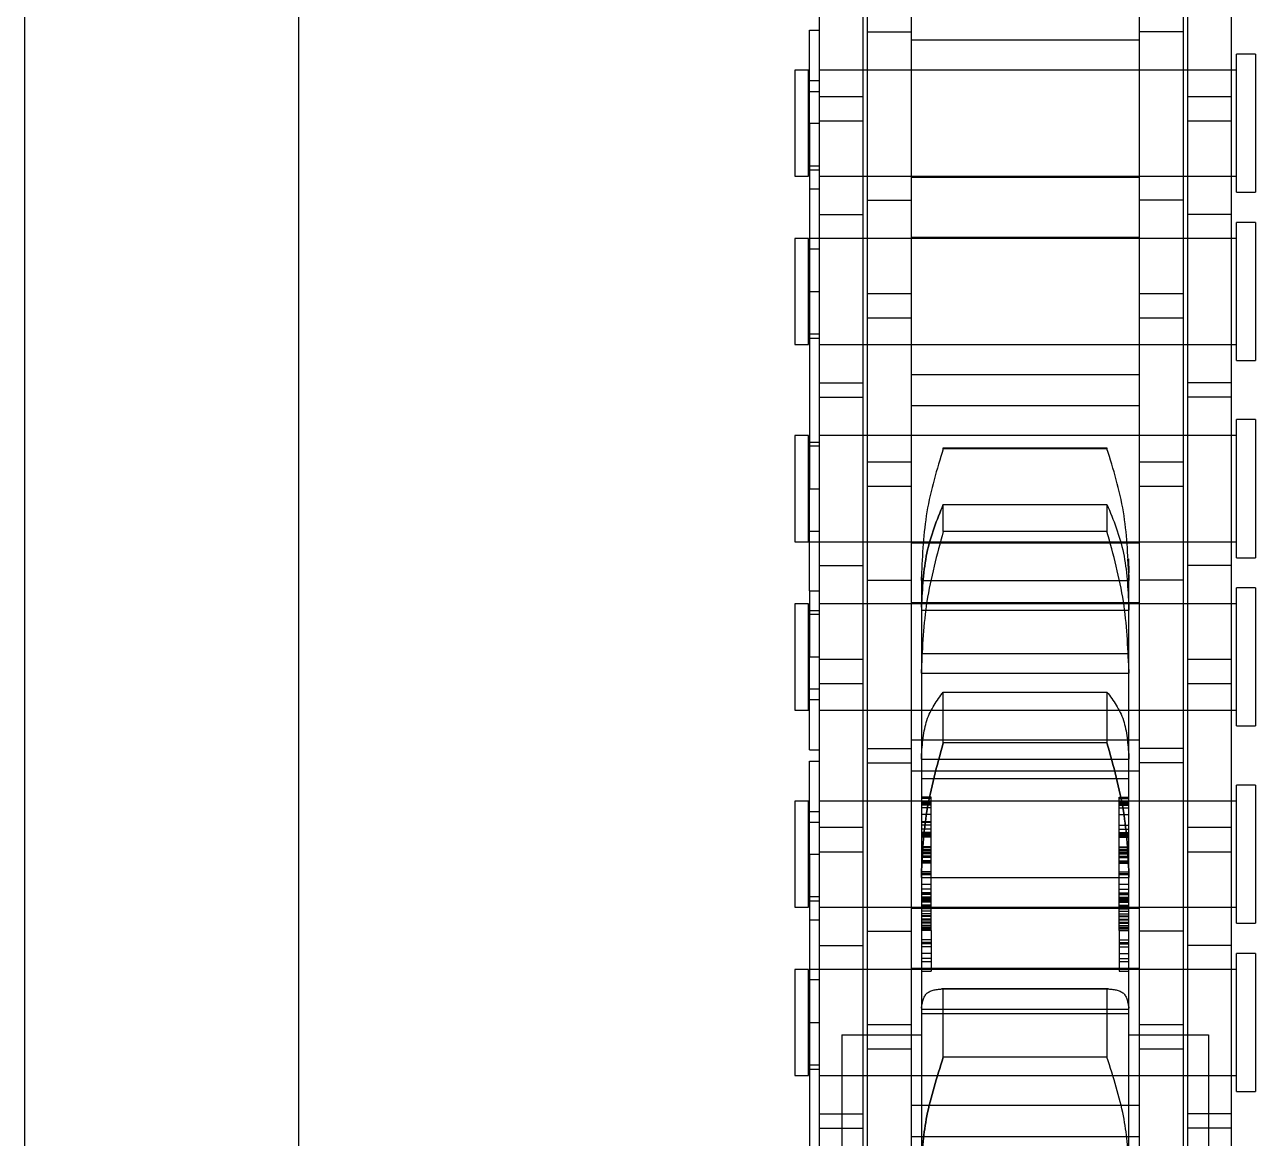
# Model space of a CAD drawing. Header units: metres. Extents: x 0 to 63075, y 0 to 44550.
# Drawn here: x 14315.26 to 14358.03, y 26117.97 to 26156.67 of the extents above; entities that cross this region are included whole.
import ezdxf

# ---------------------------------------------------------------- set-up
doc = ezdxf.new("R2010")
doc.units = ezdxf.units.M
doc.header["$LTSCALE"] = 75
doc.linetypes.add('HIDDEN2', pattern=[4.7625, 3.175, -1.5875])
for name, color, linetype in [('SDM', 7, 'Continuous'), ('SL4', 4, 'Continuous'), ('ST1', 7, 'HIDDEN2')]:
    doc.layers.add(name, color=color, linetype=linetype)

# ---------------------------------------------------------------- blocks, each defined once
blk = doc.blocks.new('A$Ca53c419a')
at = {"layer": 'SL4'}
for p, q in [((2334.737, 495.765), (1009.762, 495.765)), ((1009.762, 486.24), (2334.737, 486.24))]:
    blk.add_line(p, q, dxfattribs=at)
at = {"layer": 'ST1'}
for p, q in [((2334.737, 491.003), (1009.762, 491.003)), ((1009.762, 486.24), (2334.737, 486.24)), ((1694.073, 469), (1690.383, 469)), ((1690.383, 469), (1690.383, 468.526)), ((1694.073, 468.526), (1694.073, 469)), ((1699.921, 469), (1696.231, 469)), ((1696.231, 469), (1696.231, 468.526)), ((1699.921, 468.526), (1699.921, 469)), ((1706.773, 469), (1703.083, 469)), ((1703.083, 469), (1703.083, 468.526)), ((1706.773, 468.526), (1706.773, 469)), ((1712.621, 469), (1708.931, 469)), ((1708.931, 469), (1708.931, 468.526)), ((1712.621, 468.526), (1712.621, 469)), ((1719.473, 469), (1715.783, 469)), ((1715.783, 469), (1715.783, 468.526)), ((1719.473, 468.526), (1719.473, 469)), ((1725.321, 469), (1721.631, 469)), ((1721.631, 469), (1721.631, 468.526)), ((1725.321, 468.526), (1725.321, 469)), ((1698.076, 468.489), (1685.376, 468.489)), ((1690.383, 468.526), (1694.073, 468.526)), ((1690.609, 468.489), (1690.609, 468.157)), ((1690.752, 468.526), (1690.752, 468.157)), ((1692.228, 468.489), (1692.228, 468.157)), ((1693.704, 468.157), (1693.704, 468.526)), ((1694.073, 466.637), (1694.073, 468.489)), ((1695.78, 468.157), (1695.78, 468.489)), ((1696.231, 468.526), (1699.921, 468.526)), ((1696.457, 468.489), (1696.457, 468.157)), ((1696.6, 468.526), (1696.6, 468.157)), ((1698.076, 468.489), (1698.076, 468.157)), ((1698.076, 468.489), (1701.307, 468.489)), ((1699.183, 468.489), (1699.183, 468.157)), ((1699.552, 468.157), (1699.552, 468.526)), ((1701.307, 468.489), (1701.307, 468.157)), ((1701.697, 468.489), (1701.697, 468.157)), ((1701.697, 468.489), (1704.928, 468.489)), ((1703.083, 468.526), (1706.773, 468.526)), ((1703.452, 468.526), (1703.452, 468.157)), ((1703.821, 468.489), (1703.821, 468.157)), ((1704.928, 468.489), (1704.928, 468.157)), ((1707.224, 468.489), (1704.928, 468.489)), ((1706.404, 468.157), (1706.404, 468.526)), ((1706.547, 468.489), (1706.547, 468.157)), ((1707.224, 468.489), (1710.776, 468.489)), ((1707.224, 468.489), (1707.224, 468.157)), ((1708.931, 468.526), (1712.621, 468.526)), ((1708.931, 468.489), (1708.931, 466.637)), ((1709.3, 468.526), (1709.3, 468.157)), ((1710.776, 468.489), (1710.776, 468.157)), ((1723.476, 468.489), (1710.776, 468.489)), ((1712.252, 468.157), (1712.252, 468.526)), ((1712.395, 468.489), (1712.395, 468.157)), ((1715.783, 468.526), (1719.473, 468.526)), ((1716.009, 468.489), (1716.009, 468.157)), ((1716.152, 468.526), (1716.152, 468.157)), ((1717.628, 468.489), (1717.628, 468.157)), ((1719.104, 468.157), (1719.104, 468.526)), ((1719.473, 466.637), (1719.473, 468.489)), ((1721.18, 468.157), (1721.18, 468.489)), ((1721.631, 468.526), (1725.321, 468.526)), ((1721.857, 468.489), (1721.857, 468.157)), ((1722, 468.526), (1722, 468.157)), ((1723.476, 468.489), (1723.476, 468.157)), ((1723.476, 468.489), (1726.707, 468.489)), ((1724.583, 468.489), (1724.583, 468.157)), ((1724.952, 468.157), (1724.952, 468.526)), ((1726.707, 468.489), (1726.707, 468.157)), ((1688.551, 468.157), (1679.456, 468.157)), ((1688.551, 468.157), (1688.551, 466.637)), ((1694.901, 468.157), (1688.551, 468.157)), ((1689.053, 468.157), (1689.053, 466.637)), ((1690.383, 468.157), (1690.383, 466.637)), ((1690.383, 468.157), (1690.383, 453.659)), ((1694.073, 453.659), (1694.073, 468.157)), ((1694.901, 468.157), (1694.901, 466.637)), ((1703.996, 468.157), (1694.901, 468.157)), ((1696.231, 468.157), (1696.231, 466.637)), ((1696.231, 468.157), (1696.231, 453.659)), ((1698.148, 466.637), (1698.148, 468.157)), ((1699.008, 468.157), (1699.008, 466.637)), ((1699.921, 466.637), (1699.921, 468.157)), ((1699.921, 453.659), (1699.921, 468.157)), ((1703.083, 468.157), (1703.083, 466.637)), ((1703.083, 468.157), (1703.083, 453.659)), ((1704.856, 468.157), (1703.996, 468.157)), ((1703.996, 466.637), (1703.996, 468.157)), ((1713.951, 468.157), (1704.856, 468.157)), ((1704.856, 468.157), (1704.856, 466.637)), ((1706.773, 466.637), (1706.773, 468.157)), ((1706.773, 453.659), (1706.773, 468.157)), ((1708.103, 468.157), (1708.103, 466.637)), ((1708.931, 468.157), (1708.931, 453.659)), ((1712.621, 466.637), (1712.621, 468.157)), ((1712.621, 453.659), (1712.621, 468.157)), ((1713.951, 468.157), (1713.951, 466.637)), ((1720.301, 468.157), (1713.951, 468.157)), ((1714.453, 468.157), (1714.453, 466.637)), ((1715.783, 468.157), (1715.783, 466.637)), ((1715.783, 468.157), (1715.783, 453.659)), ((1719.473, 453.659), (1719.473, 468.157)), ((1720.301, 468.157), (1720.301, 466.637)), ((1729.396, 468.157), (1720.301, 468.157)), ((1721.631, 468.157), (1721.631, 466.637)), ((1721.631, 468.157), (1721.631, 453.659)), ((1723.548, 466.637), (1723.548, 468.157)), ((1724.408, 468.157), (1724.408, 466.637)), ((1725.321, 466.637), (1725.321, 468.157)), ((1725.321, 453.659), (1725.321, 468.157)), ((1691.794, 467.375), (1652.706, 467.375)), ((1691.794, 467.375), (1691.794, 464.605)), ((1688.551, 466.637), (1679.456, 466.637)), ((1694.901, 466.637), (1688.551, 466.637)), ((1703.996, 466.637), (1694.901, 466.637)), ((1704.856, 466.637), (1703.996, 466.637)), ((1713.951, 466.637), (1704.856, 466.637)), ((1720.301, 466.637), (1713.951, 466.637)), ((1729.396, 466.637), (1720.301, 466.637)), ((1691.296, 466.485), (1682.201, 466.485)), ((1690.383, 466.485), (1690.383, 464.965)), ((1692.156, 466.485), (1691.296, 466.485)), ((1691.296, 464.965), (1691.296, 466.485)), ((1701.251, 466.485), (1692.156, 466.485)), ((1692.156, 466.485), (1692.156, 464.965)), ((1694.073, 464.965), (1694.073, 466.485)), ((1695.403, 466.485), (1695.403, 464.965)), ((1696.231, 466.485), (1696.231, 464.965)), ((1699.921, 464.965), (1699.921, 466.485)), ((1701.251, 466.485), (1701.251, 464.965)), ((1707.601, 466.485), (1701.251, 466.485)), ((1701.753, 466.485), (1701.753, 464.965)), ((1703.083, 466.485), (1703.083, 464.965)), ((1706.773, 464.965), (1706.773, 466.485)), ((1707.601, 466.485), (1707.601, 464.965)), ((1716.696, 466.485), (1707.601, 466.485)), ((1708.931, 466.485), (1708.931, 464.965)), ((1710.848, 464.965), (1710.848, 466.485)), ((1711.708, 466.485), (1711.708, 464.965)), ((1712.621, 464.965), (1712.621, 466.485)), ((1715.783, 466.485), (1715.783, 464.965)), ((1717.556, 466.485), (1716.696, 466.485)), ((1716.696, 464.965), (1716.696, 466.485)), ((1726.651, 466.485), (1717.556, 466.485)), ((1717.556, 466.485), (1717.556, 464.965)), ((1719.473, 464.965), (1719.473, 466.485)), ((1720.803, 466.485), (1720.803, 464.965)), ((1721.631, 466.485), (1721.631, 464.965)), ((1725.321, 464.965), (1725.321, 466.485)), ((1726.651, 466.485), (1726.651, 464.965)), ((1733.001, 466.485), (1726.651, 466.485)), ((1691.296, 464.965), (1682.201, 464.965)), ((1688.268, 464.965), (1688.268, 457.035)), ((1689.336, 457.035), (1689.336, 464.965)), ((1690.383, 464.965), (1690.383, 457.035)), ((1692.156, 464.965), (1691.296, 464.965)), ((1701.251, 464.965), (1692.156, 464.965)), ((1694.073, 457.035), (1694.073, 464.965)), ((1694.116, 464.965), (1694.116, 457.035)), ((1696.188, 457.035), (1696.188, 464.965)), ((1696.231, 464.965), (1696.231, 457.035)), ((1699.921, 457.035), (1699.921, 464.965)), ((1700.968, 464.965), (1700.968, 457.035)), ((1707.601, 464.965), (1701.251, 464.965)), ((1702.036, 457.035), (1702.036, 464.965)), ((1703.083, 464.965), (1703.083, 457.035)), ((1706.773, 457.035), (1706.773, 464.965)), ((1706.816, 464.965), (1706.816, 457.035)), ((1716.696, 464.965), (1707.601, 464.965)), ((1708.888, 457.035), (1708.888, 464.965)), ((1708.931, 464.965), (1708.931, 457.035)), ((1712.621, 457.035), (1712.621, 464.965)), ((1713.668, 464.965), (1713.668, 457.035)), ((1714.736, 457.035), (1714.736, 464.965)), ((1715.783, 464.965), (1715.783, 457.035)), ((1717.556, 464.965), (1716.696, 464.965)), ((1726.651, 464.965), (1717.556, 464.965)), ((1719.473, 457.035), (1719.473, 464.965)), ((1719.516, 464.965), (1719.516, 457.035)), ((1721.588, 457.035), (1721.588, 464.965)), ((1721.631, 464.965), (1721.631, 457.035)), ((1725.321, 457.035), (1725.321, 464.965)), ((1726.368, 464.965), (1726.368, 457.035)), ((1733.001, 464.965), (1726.651, 464.965)), ((1692.724, 464.605), (1687.242, 464.605)), ((1692.536, 464.605), (1692.536, 457.395)), ((1692.686, 464.605), (1692.686, 457.395)), ((1697.269, 464.605), (1692.724, 464.605)), ((1694.011, 464.605), (1694.011, 464.27)), ((1694.346, 464.605), (1694.346, 464.27)), ((1694.449, 464.27), (1694.449, 464.605)), ((1694.619, 464.27), (1694.619, 464.605)), ((1694.851, 464.27), (1694.851, 464.605)), ((1694.954, 464.27), (1694.954, 464.605)), ((1695.003, 464.27), (1695.003, 464.605)), ((1695.095, 464.27), (1695.095, 464.605)), ((1695.418, 464.27), (1695.418, 464.605)), ((1695.477, 464.27), (1695.477, 464.605)), ((1695.477, 464.605), (1695.477, 464.27)), ((1695.528, 464.27), (1695.528, 464.605)), ((1695.541, 464.27), (1695.541, 464.605)), ((1695.542, 464.27), (1695.542, 464.605)), ((1695.599, 464.27), (1695.599, 464.605)), ((1695.676, 464.27), (1695.676, 464.605)), ((1695.684, 464.27), (1695.684, 464.605)), ((1695.715, 464.27), (1695.715, 464.605)), ((1695.789, 464.605), (1695.789, 464.27)), ((1695.792, 464.27), (1695.792, 464.605)), ((1695.8, 464.27), (1695.8, 464.605)), ((1695.813, 464.27), (1695.813, 464.605)), ((1695.906, 464.27), (1695.906, 464.605)), ((1695.926, 464.27), (1695.926, 464.605)), ((1695.934, 464.27), (1695.934, 464.605)), ((1696.002, 464.27), (1696.002, 464.605)), ((1696.095, 464.27), (1696.095, 464.605)), ((1696.179, 464.27), (1696.179, 464.605)), ((1696.259, 464.27), (1696.259, 464.605)), ((1696.308, 464.27), (1696.308, 464.605)), ((1696.411, 464.27), (1696.411, 464.605)), ((1696.444, 464.27), (1696.444, 464.605)), ((1696.446, 464.27), (1696.446, 464.605)), ((1696.479, 464.27), (1696.479, 464.605)), ((1696.518, 464.27), (1696.518, 464.605)), ((1696.552, 464.27), (1696.552, 464.605)), ((1696.556, 464.27), (1696.556, 464.605)), ((1696.581, 464.27), (1696.581, 464.605)), ((1696.585, 464.27), (1696.585, 464.605)), ((1696.673, 464.27), (1696.673, 464.605)), ((1696.687, 464.27), (1696.687, 464.605)), ((1696.703, 464.27), (1696.703, 464.605)), ((1696.722, 464.27), (1696.722, 464.605)), ((1696.73, 464.27), (1696.73, 464.605)), ((1696.864, 464.27), (1696.864, 464.605)), ((1697.023, 464.27), (1697.023, 464.605)), ((1697.269, 464.605), (1697.269, 457.395)), ((1697.385, 464.605), (1697.269, 464.605)), ((1697.269, 464.605), (1697.385, 464.605)), ((1697.385, 464.605), (1697.269, 464.605)), ((1697.358, 464.27), (1697.358, 464.605)), ((1701.453, 464.605), (1697.385, 464.605)), ((1697.406, 464.27), (1697.406, 464.605)), ((1697.467, 464.27), (1697.467, 464.605)), ((1697.767, 464.27), (1697.767, 464.605)), ((1697.808, 464.27), (1697.808, 464.605)), ((1697.829, 464.27), (1697.829, 464.605)), ((1697.847, 464.27), (1697.847, 464.605)), ((1697.957, 464.27), (1697.957, 464.605)), ((1698.003, 464.27), (1698.003, 464.605)), ((1698.083, 464.27), (1698.083, 464.605)), ((1698.137, 464.27), (1698.137, 464.605)), ((1698.192, 464.27), (1698.192, 464.605)), ((1698.209, 464.27), (1698.209, 464.605)), ((1698.23, 464.27), (1698.23, 464.605)), ((1698.237, 464.27), (1698.237, 464.605)), ((1698.31, 464.27), (1698.31, 464.605)), ((1698.333, 464.27), (1698.333, 464.605)), ((1698.668, 464.27), (1698.668, 464.605)), ((1698.695, 464.27), (1698.695, 464.605)), ((1698.741, 464.27), (1698.741, 464.605)), ((1698.779, 464.27), (1698.779, 464.605)), ((1698.827, 464.27), (1698.827, 464.605)), ((1698.948, 464.27), (1698.948, 464.605)), ((1699.085, 464.27), (1699.085, 464.605)), ((1699.18, 464.27), (1699.18, 464.605)), ((1699.201, 464.27), (1699.201, 464.605)), ((1699.451, 464.27), (1699.451, 464.605)), ((1699.685, 464.27), (1699.685, 464.605)), ((1699.776, 464.27), (1699.776, 464.605)), ((1699.812, 464.27), (1699.812, 464.605)), ((1699.854, 464.27), (1699.854, 464.605)), ((1699.892, 464.27), (1699.892, 464.605)), ((1700.009, 464.27), (1700.009, 464.605)), ((1700.019, 464.27), (1700.019, 464.605)), ((1700.039, 464.27), (1700.039, 464.605)), ((1700.054, 464.27), (1700.054, 464.605)), ((1700.706, 464.605), (1700.706, 457.395)), ((1701.375, 464.605), (1701.375, 457.395)), ((1701.453, 464.605), (1701.375, 464.605)), ((1701.375, 464.605), (1701.453, 464.605)), ((1704.367, 464.605), (1701.453, 464.605)), ((1704.367, 464.605), (1704.367, 457.395)), ((1704.495, 464.605), (1704.367, 464.605)), ((1704.367, 464.605), (1704.495, 464.605)), ((1704.495, 464.605), (1704.367, 464.605)), ((1706.66, 464.605), (1704.495, 464.605)), ((1705.053, 464.605), (1705.053, 457.395)), ((1706.551, 464.605), (1706.551, 457.395)), ((1706.66, 464.605), (1706.551, 464.605)), ((1707.59, 464.605), (1706.66, 464.605)), ((1707.59, 464.605), (1707.59, 457.395)), ((1707.717, 464.605), (1707.59, 464.605)), ((1707.59, 464.605), (1707.717, 464.605)), ((1707.717, 464.605), (1707.59, 464.605)), ((1707.857, 464.605), (1707.717, 464.605)), ((1694.851, 464.27), (1694.011, 464.27)), ((1695.003, 464.27), (1694.851, 464.27)), ((1695.418, 464.27), (1695.003, 464.27)), ((1695.418, 464.27), (1697.847, 464.27)), ((1697.847, 464.27), (1698.237, 464.27)), ((1698.237, 464.27), (1699.085, 464.27)), ((1699.085, 464.27), (1699.367, 464.27)), ((1699.367, 464.27), (1699.451, 464.27)), ((1699.451, 464.27), (1699.776, 464.27)), ((1699.776, 464.27), (1699.812, 464.27)), ((1699.812, 464.27), (1700.019, 464.27)), ((1700.019, 464.27), (1700.054, 464.27)), ((1691.02, 463.843), (1693.396, 463.843)), ((1691.02, 458.157), (1691.02, 463.843)), ((1693.396, 463.843), (1693.396, 458.157)), ((1693.398, 463.9), (1693.398, 463.901)), ((1693.398, 458.1), (1693.398, 463.9)), ((1701.946, 463.843), (1703.709, 463.843)), ((1701.946, 458.157), (1701.946, 463.843)), ((1703.709, 463.843), (1703.709, 458.157)), ((1709.29, 463.843), (1710.228, 463.843)), ((1709.29, 458.157), (1709.29, 463.843)), ((1710.228, 463.843), (1710.228, 458.157)), ((1712.166, 463.843), (1712.19, 463.843)), ((1712.166, 458.157), (1712.166, 463.843)), ((1712.19, 463.843), (1712.19, 458.157)), ((1693.396, 458.157), (1691.02, 458.157)), ((1693.398, 458.099), (1693.398, 458.1)), ((1703.709, 458.157), (1701.946, 458.157)), ((1710.228, 458.157), (1709.29, 458.157)), ((1712.19, 458.157), (1712.166, 458.157)), ((1694.851, 457.73), (1694.011, 457.73)), ((1694.011, 457.73), (1694.011, 457.395)), ((1694.346, 457.73), (1694.346, 457.395)), ((1694.449, 457.73), (1694.449, 457.395)), ((1694.619, 457.73), (1694.619, 457.395)), ((1695.003, 457.73), (1694.851, 457.73)), ((1694.851, 457.73), (1694.851, 457.395)), ((1694.954, 457.73), (1694.954, 457.395)), ((1695.418, 457.73), (1695.003, 457.73)), ((1695.003, 457.73), (1695.003, 457.395)), ((1695.095, 457.73), (1695.095, 457.395)), ((1695.418, 457.73), (1697.847, 457.73)), ((1695.418, 457.73), (1695.418, 457.395)), ((1695.477, 457.73), (1695.477, 457.395)), ((1695.477, 457.73), (1695.477, 457.395)), ((1695.528, 457.73), (1695.528, 457.395)), ((1695.541, 457.73), (1695.541, 457.395)), ((1695.542, 457.73), (1695.542, 457.395)), ((1695.599, 457.73), (1695.599, 457.395)), ((1695.676, 457.73), (1695.676, 457.395)), ((1695.684, 457.73), (1695.684, 457.395)), ((1695.715, 457.73), (1695.715, 457.395)), ((1695.789, 457.73), (1695.789, 457.395)), ((1695.792, 457.73), (1695.792, 457.395)), ((1695.8, 457.73), (1695.8, 457.395)), ((1695.813, 457.73), (1695.813, 457.395)), ((1695.906, 457.73), (1695.906, 457.395)), ((1695.926, 457.73), (1695.926, 457.395)), ((1695.934, 457.73), (1695.934, 457.395)), ((1696.002, 457.73), (1696.002, 457.395)), ((1696.095, 457.73), (1696.095, 457.395)), ((1696.179, 457.73), (1696.179, 457.395)), ((1696.259, 457.73), (1696.259, 457.395)), ((1696.308, 457.73), (1696.308, 457.395)), ((1696.411, 457.73), (1696.411, 457.395)), ((1696.444, 457.73), (1696.444, 457.395)), ((1696.446, 457.73), (1696.446, 457.395)), ((1696.479, 457.73), (1696.479, 457.395)), ((1696.518, 457.73), (1696.518, 457.395)), ((1696.552, 457.73), (1696.552, 457.395)), ((1696.556, 457.73), (1696.556, 457.395)), ((1696.581, 457.73), (1696.581, 457.395)), ((1696.585, 457.73), (1696.585, 457.395)), ((1696.673, 457.73), (1696.673, 457.395)), ((1696.687, 457.73), (1696.687, 457.395)), ((1696.703, 457.73), (1696.703, 457.395)), ((1696.722, 457.73), (1696.722, 457.395)), ((1696.73, 457.73), (1696.73, 457.395)), ((1696.864, 457.73), (1696.864, 457.395)), ((1697.023, 457.395), (1697.023, 457.73)), ((1697.358, 457.395), (1697.358, 457.73)), ((1697.406, 457.73), (1697.406, 457.395)), ((1697.467, 457.73), (1697.467, 457.395)), ((1697.767, 457.73), (1697.767, 457.395)), ((1697.808, 457.73), (1697.808, 457.395)), ((1697.829, 457.73), (1697.829, 457.395)), ((1697.847, 457.73), (1698.237, 457.73)), ((1697.847, 457.73), (1697.847, 457.395)), ((1697.957, 457.73), (1697.957, 457.395)), ((1698.003, 457.73), (1698.003, 457.395)), ((1698.083, 457.73), (1698.083, 457.395)), ((1698.137, 457.73), (1698.137, 457.395)), ((1698.192, 457.73), (1698.192, 457.395)), ((1698.209, 457.73), (1698.209, 457.395)), ((1698.23, 457.73), (1698.23, 457.395)), ((1698.237, 457.73), (1698.237, 457.395)), ((1698.237, 457.73), (1699.085, 457.73)), ((1698.31, 457.73), (1698.31, 457.395)), ((1698.333, 457.73), (1698.333, 457.395)), ((1698.668, 457.73), (1698.668, 457.395)), ((1698.695, 457.73), (1698.695, 457.395)), ((1698.741, 457.73), (1698.741, 457.395)), ((1698.779, 457.73), (1698.779, 457.395)), ((1698.827, 457.73), (1698.827, 457.395)), ((1698.948, 457.73), (1698.948, 457.395)), ((1699.085, 457.73), (1699.085, 457.395)), ((1699.085, 457.73), (1699.367, 457.73)), ((1699.367, 457.73), (1699.451, 457.73)), ((1699.451, 457.73), (1699.451, 457.395)), ((1699.451, 457.73), (1699.776, 457.73)), ((1699.685, 457.73), (1699.685, 457.395)), ((1699.776, 457.73), (1699.776, 457.395)), ((1699.776, 457.73), (1699.812, 457.73)), ((1699.812, 457.73), (1699.812, 457.395)), ((1699.812, 457.73), (1700.019, 457.73)), ((1699.854, 457.73), (1699.854, 457.395)), ((1699.892, 457.73), (1699.892, 457.395)), ((1700.009, 457.73), (1700.009, 457.395)), ((1700.019, 457.73), (1700.019, 457.395)), ((1700.019, 457.73), (1700.054, 457.73)), ((1700.039, 457.73), (1700.039, 457.395)), ((1700.054, 457.73), (1700.054, 457.395)), ((1687.242, 457.395), (1692.724, 457.395)), ((1691.794, 457.395), (1691.794, 454.625)), ((1692.724, 457.395), (1697.269, 457.395)), ((1697.269, 457.395), (1697.385, 457.395)), ((1697.385, 457.395), (1697.269, 457.395)), ((1697.385, 457.395), (1701.453, 457.395)), ((1701.375, 457.395), (1701.453, 457.395)), ((1701.453, 457.395), (1701.375, 457.395)), ((1701.453, 457.395), (1704.367, 457.395)), ((1704.367, 457.395), (1704.495, 457.395)), ((1704.495, 457.395), (1704.367, 457.395)), ((1704.367, 457.395), (1704.495, 457.395)), ((1704.495, 457.395), (1706.66, 457.395)), ((1706.551, 457.395), (1706.66, 457.395)), ((1706.66, 457.395), (1706.551, 457.395)), ((1706.66, 457.395), (1707.59, 457.395)), ((1707.59, 457.395), (1707.717, 457.395)), ((1707.717, 457.395), (1707.59, 457.395)), ((1707.59, 457.395), (1707.717, 457.395)), ((1708.331, 457.447), (1707.717, 457.395)), ((1707.717, 457.395), (1707.857, 457.395)), ((1708.337, 457.404), (1707.857, 457.395)), ((1691.296, 457.035), (1682.201, 457.035)), ((1690.383, 457.035), (1690.383, 455.515)), ((1692.156, 457.035), (1691.296, 457.035)), ((1691.296, 455.515), (1691.296, 457.035)), ((1701.251, 457.035), (1692.156, 457.035)), ((1692.156, 457.035), (1692.156, 455.515)), ((1694.073, 455.515), (1694.073, 457.035)), ((1695.403, 455.515), (1695.403, 457.035)), ((1696.231, 457.035), (1696.231, 455.515)), ((1699.921, 455.515), (1699.921, 457.035)), ((1701.251, 455.515), (1701.251, 457.035)), ((1707.601, 457.035), (1701.251, 457.035)), ((1701.753, 455.515), (1701.753, 457.035)), ((1703.083, 457.035), (1703.083, 455.515)), ((1706.773, 455.515), (1706.773, 457.035)), ((1707.601, 455.515), (1707.601, 457.035)), ((1716.696, 457.035), (1707.601, 457.035)), ((1708.931, 457.035), (1708.931, 455.515)), ((1710.848, 455.515), (1710.848, 457.035)), ((1711.708, 457.035), (1711.708, 455.515)), ((1712.621, 455.515), (1712.621, 457.035)), ((1715.783, 457.035), (1715.783, 455.515)), ((1717.556, 457.035), (1716.696, 457.035)), ((1716.696, 455.515), (1716.696, 457.035)), ((1726.651, 457.035), (1717.556, 457.035)), ((1717.556, 457.035), (1717.556, 455.515)), ((1719.473, 455.515), (1719.473, 457.035)), ((1720.803, 455.515), (1720.803, 457.035)), ((1721.631, 457.035), (1721.631, 455.515)), ((1725.321, 455.515), (1725.321, 457.035)), ((1726.651, 455.515), (1726.651, 457.035)), ((1733.001, 457.035), (1726.651, 457.035)), ((1691.296, 455.515), (1682.201, 455.515)), ((1692.156, 455.515), (1691.296, 455.515)), ((1701.251, 455.515), (1692.156, 455.515)), ((1707.601, 455.515), (1701.251, 455.515)), ((1716.696, 455.515), (1707.601, 455.515)), ((1717.556, 455.515), (1716.696, 455.515)), ((1726.651, 455.515), (1717.556, 455.515)), ((1733.001, 455.515), (1726.651, 455.515)), ((1688.551, 455.363), (1679.456, 455.363)), ((1688.551, 453.843), (1688.551, 455.363)), ((1694.901, 455.363), (1688.551, 455.363)), ((1689.053, 453.843), (1689.053, 455.363)), ((1690.383, 455.363), (1690.383, 453.843)), ((1694.073, 453.843), (1694.073, 455.363)), ((1694.901, 453.843), (1694.901, 455.363)), ((1703.996, 455.363), (1694.901, 455.363)), ((1696.231, 455.363), (1696.231, 453.843)), ((1698.148, 453.843), (1698.148, 455.363)), ((1699.008, 455.363), (1699.008, 453.843)), ((1699.921, 453.843), (1699.921, 455.363)), ((1703.083, 455.363), (1703.083, 453.843)), ((1704.856, 455.363), (1703.996, 455.363)), ((1703.996, 453.843), (1703.996, 455.363)), ((1713.951, 455.363), (1704.856, 455.363)), ((1704.856, 455.363), (1704.856, 453.843)), ((1706.773, 453.843), (1706.773, 455.363)), ((1708.103, 453.843), (1708.103, 455.363)), ((1708.931, 455.363), (1708.931, 453.843)), ((1712.621, 453.843), (1712.621, 455.363)), ((1713.951, 453.843), (1713.951, 455.363)), ((1720.301, 455.363), (1713.951, 455.363)), ((1714.453, 453.843), (1714.453, 455.363)), ((1715.783, 455.363), (1715.783, 453.843)), ((1719.473, 453.843), (1719.473, 455.363)), ((1720.301, 453.843), (1720.301, 455.363)), ((1729.396, 455.363), (1720.301, 455.363)), ((1721.631, 455.363), (1721.631, 453.843)), ((1723.548, 453.843), (1723.548, 455.363)), ((1724.408, 455.363), (1724.408, 453.843)), ((1725.321, 453.843), (1725.321, 455.363)), ((1691.794, 454.625), (1652.706, 454.625)), ((1688.551, 453.843), (1679.456, 453.843)), ((1694.901, 453.843), (1688.551, 453.843)), ((1703.996, 453.843), (1694.901, 453.843)), ((1704.856, 453.843), (1703.996, 453.843)), ((1713.951, 453.843), (1704.856, 453.843)), ((1720.301, 453.843), (1713.951, 453.843)), ((1729.396, 453.843), (1720.301, 453.843)), ((1689.83, 453.659), (1694.627, 453.659)), ((1689.83, 453.659), (1689.83, 453)), ((1694.627, 453), (1694.627, 453.659)), ((1695.678, 453.659), (1700.475, 453.659)), ((1695.678, 453.659), (1695.678, 453)), ((1700.475, 453), (1700.475, 453.659)), ((1702.53, 453.659), (1707.327, 453.659)), ((1702.53, 453.659), (1702.53, 453)), ((1707.327, 453), (1707.327, 453.659)), ((1708.378, 453.659), (1713.175, 453.659)), ((1708.378, 453.659), (1708.378, 453)), ((1713.175, 453), (1713.175, 453.659)), ((1715.23, 453.659), (1720.027, 453.659)), ((1715.23, 453.659), (1715.23, 453)), ((1720.027, 453), (1720.027, 453.659)), ((1721.078, 453.659), (1725.875, 453.659)), ((1721.078, 453.659), (1721.078, 453)), ((1725.875, 453), (1725.875, 453.659)), ((1694.627, 453), (1689.83, 453)), ((1700.475, 453), (1695.678, 453)), ((1707.327, 453), (1702.53, 453)), ((1713.175, 453), (1708.378, 453)), ((1720.027, 453), (1715.23, 453)), ((1725.875, 453), (1721.078, 453))]:
    blk.add_line(p, q, dxfattribs=at)
for points, knots in [([(1691.02, 463.843), (1690.323, 464.065), (1688.971, 464.496), (1687.807, 464.57), (1687.242, 464.605)], [0, 0, 0, 0, 0.515263, 1, 1, 1, 1]), ([(1687.242, 464.605), (1687.807, 464.57), (1688.971, 464.496), (1690.323, 464.065), (1691.02, 463.843)], [0, 0, 0, 0, 0.484737, 1, 1, 1, 1]), ([(1692.724, 464.605), (1692.926, 464.57), (1693.342, 464.496), (1693.378, 464.065), (1693.396, 463.843)], [0, 0, 0, 0, 0.484735, 1, 1, 1, 1]), ([(1701.946, 463.843), (1701.146, 464.065), (1699.594, 464.496), (1698.106, 464.57), (1697.385, 464.605)], [0, 0, 0, 0, 0.515264, 1, 1, 1, 1]), ([(1697.385, 464.605), (1698.106, 464.57), (1699.594, 464.496), (1701.146, 464.065), (1701.946, 463.843)], [0, 0, 0, 0, 0.484736, 1, 1, 1, 1]), ([(1701.453, 464.605), (1701.906, 464.57), (1702.838, 464.496), (1703.413, 464.065), (1703.709, 463.843)], [0, 0, 0, 0, 0.484737, 1, 1, 1, 1]), ([(1709.29, 463.843), (1708.484, 464.065), (1706.919, 464.496), (1705.287, 464.57), (1704.495, 464.605)], [0, 0, 0, 0, 0.515256, 1, 1, 1, 1]), ([(1706.66, 464.605), (1707.308, 464.57), (1708.645, 464.496), (1709.69, 464.065), (1710.228, 463.843)], [0, 0, 0, 0, 0.484736, 1, 1, 1, 1]), ([(1710.228, 463.843), (1709.69, 464.065), (1708.645, 464.496), (1707.308, 464.57), (1706.66, 464.605)], [0, 0, 0, 0, 0.515264, 1, 1, 1, 1]), ([(1712.166, 463.843), (1711.451, 464.065), (1710.063, 464.496), (1708.483, 464.57), (1707.717, 464.605)], [0, 0, 0, 0, 0.515254, 1, 1, 1, 1]), ([(1687.242, 457.395), (1687.807, 457.43), (1688.971, 457.504), (1690.323, 457.935), (1691.02, 458.157)], [0, 0, 0, 0, 0.484736, 1, 1, 1, 1]), ([(1693.396, 458.157), (1693.378, 457.935), (1693.342, 457.504), (1692.926, 457.43), (1692.724, 457.395)], [0, 0, 0, 0, 0.51526, 1, 1, 1, 1]), ([(1697.385, 457.395), (1698.106, 457.43), (1699.594, 457.504), (1701.146, 457.935), (1701.946, 458.157)], [0, 0, 0, 0, 0.484736, 1, 1, 1, 1]), ([(1701.946, 458.157), (1701.146, 457.935), (1699.594, 457.504), (1698.106, 457.43), (1697.385, 457.395)], [0, 0, 0, 0, 0.515264, 1, 1, 1, 1]), ([(1703.709, 458.157), (1703.413, 457.935), (1702.838, 457.504), (1701.906, 457.43), (1701.453, 457.395)], [0, 0, 0, 0, 0.5152633, 1, 1, 1, 1]), ([(1704.495, 457.395), (1705.287, 457.43), (1706.919, 457.504), (1708.484, 457.935), (1709.29, 458.157)], [0, 0, 0, 0, 0.484722, 1, 1, 1, 1]), ([(1710.228, 458.157), (1709.69, 457.935), (1708.645, 457.504), (1707.308, 457.43), (1706.66, 457.395)], [0, 0, 0, 0, 0.515264, 1, 1, 1, 1]), ([(1707.717, 457.395), (1708.482, 457.43), (1710.063, 457.504), (1711.451, 457.935), (1712.166, 458.157)], [0, 0, 0, 0, 0.4847248, 1, 1, 1, 1])]:
    blk.add_open_spline(points, degree=3, knots=knots, dxfattribs=at)

msp = doc.modelspace()

# ---------------------------------------------------------------- block references
at = {"layer": 'SDM', "rotation": 90}
msp.add_blockref('A$Ca53c419a', (14811.027, 24429.769), dxfattribs=at)

doc.saveas('drawing.dxf')
